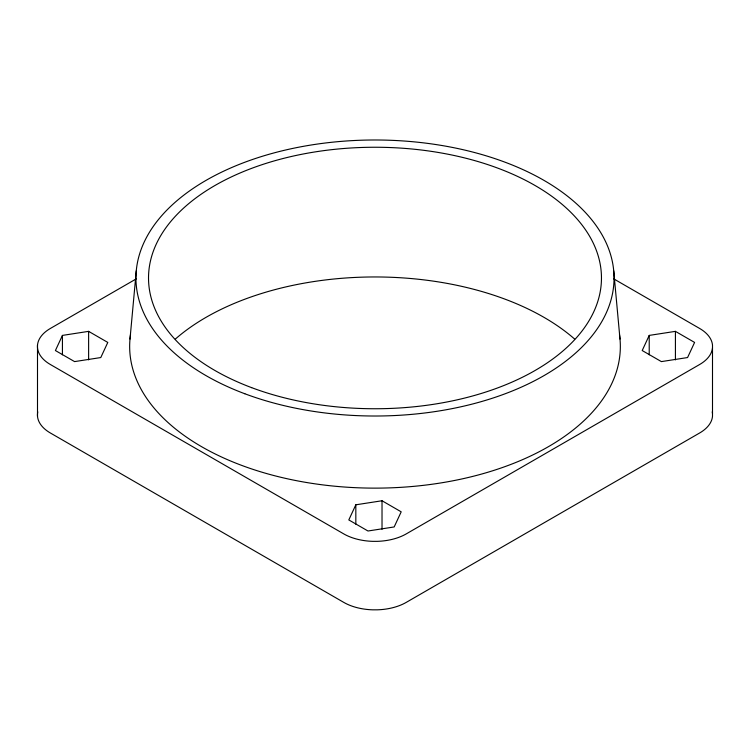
<?xml version="1.0" encoding="UTF-8"?>
<svg xmlns="http://www.w3.org/2000/svg" width="750" height="750" viewBox="0 0 750 750"><rect width="100%" height="100%" fill="white"/><g stroke="black" fill="none" stroke-linecap="round" stroke-linejoin="round"><path stroke-width="1.12" d="M130.003 339.075L136.284 270.778M62.428 335.409L55.406 350.541L74.578 361.603L100.781 357.553L107.794 342.431L88.622 331.359L62.428 335.409L62.428 354.816M355.828 504.806L348.806 519.928L367.978 531L394.172 526.95L401.194 511.828L382.022 500.756L355.828 504.806L355.828 524.212M649.219 335.409L642.206 350.541L661.378 361.603L687.572 357.553L694.594 342.431L675.422 331.359L649.219 335.409L649.219 354.816M136.369 278.803L50.372 328.453A44.166 25.5 0 0 0 50.372 364.509L343.772 533.906A44.166 25.5 0 0 0 372.684 541.341L377.316 541.341A44.166 25.5 0 0 0 406.228 533.906L699.628 364.509A44.166 25.5 0 0 0 712.5 347.822M613.631 278.803L699.628 328.453A44.166 25.5 0 0 1 712.5 345.15L712.5 416.306A44.166 25.5 0 0 1 699.628 432.994L406.228 602.391A44.166 25.5 0 0 1 377.316 609.825L372.684 609.825A44.166 25.5 0 0 1 343.772 602.391L50.372 432.994A44.166 25.5 0 0 1 37.772 411.863M613.716 270.778L619.997 339.075M675.422 331.359L675.422 359.897M382.022 500.756L382.022 529.284M88.622 331.359L88.622 359.897M37.5 345.15L37.5 416.306M619.462 334.519A245.334 141.647 0 0 1 375 488.128A245.334 141.647 0 0 1 130.538 334.519M712.228 411.863A44.166 25.5 0 0 1 712.5 413.634M175.322 339.094A239.044 138.009 0 0 1 574.678 339.094M251.662 387.656A226.463 130.744 0 0 0 601.153 284.841A226.463 130.744 0 0 0 272.184 161.503A226.463 130.744 0 0 0 251.662 387.656M244.809 393.75A239.044 138.009 0 0 0 613.716 285.225A239.044 138.009 0 0 0 266.475 155.034A239.044 138.009 0 0 0 244.809 393.75"/></g></svg>
